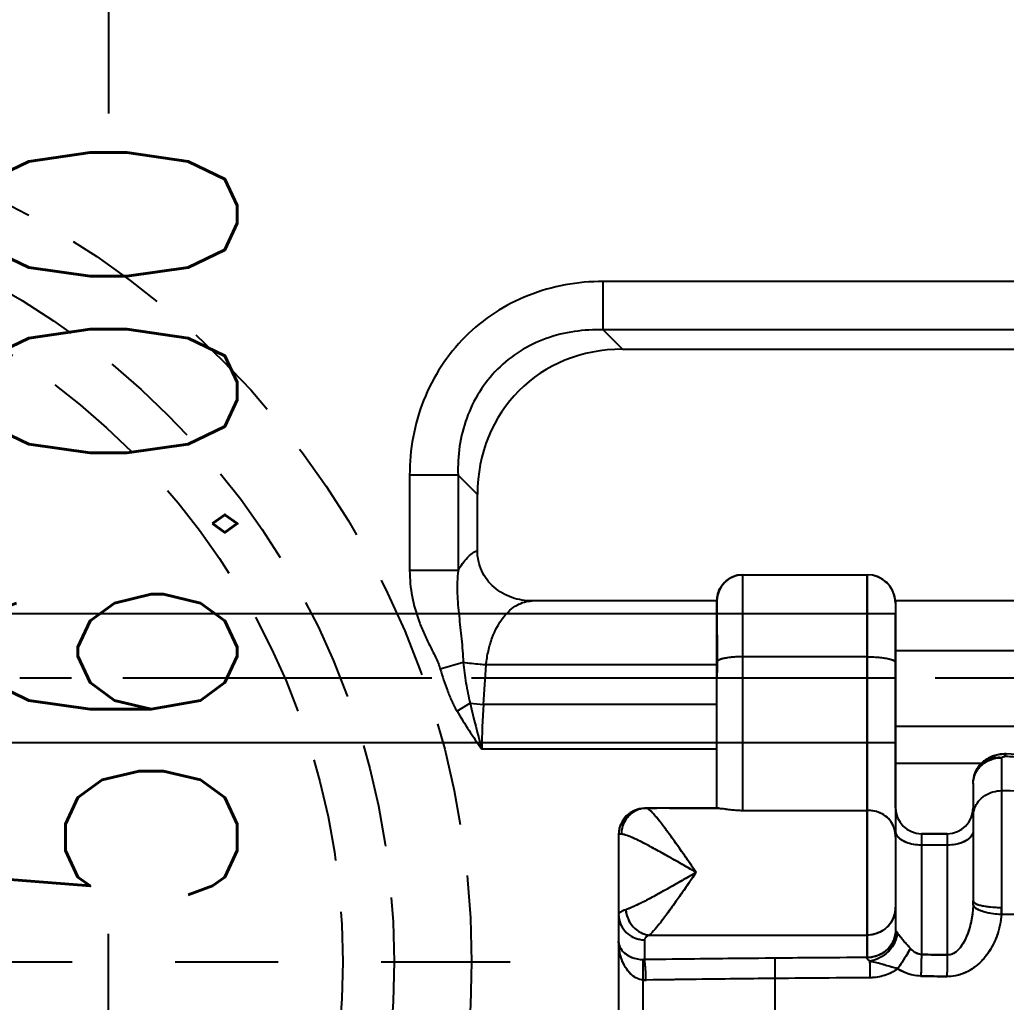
# Model space of a CAD drawing. Header units: millimetres. Extents: x 23075 to 24509, y -21593 to -20579.
# Drawn here: x 23739.89 to 23759.04, y -20774.17 to -20755.11 of the extents above; entities that cross this region are included whole.
import ezdxf

# ---------------------------------------------------------------- set-up
doc = ezdxf.new("R2010")
doc.units = ezdxf.units.MM
doc.header["$LTSCALE"] = 8
for name, pattern in [('CENTER', [2, 1.25, -0.25, 0.25, -0.25]), ('CENTER2', [1.125, 0.75, -0.125, 0.125, -0.125]), ('HIDDEN', [0.375, 0.25, -0.125])]:
    doc.linetypes.add(name, pattern=pattern)
doc.layers.get('DEFPOINTS').update_dxf_attribs({"color": 6})
for name, color, linetype in [('Cav-cor', 30, 'Continuous'), ('CL', 1, 'Continuous'), ('PIN', 5, 'Continuous'), ('PRODUCT', 1, 'Continuous'), ('SP', 3, 'Continuous')]:
    doc.layers.add(name, color=color, linetype=linetype)
doc.layers.add('dim', color=3, linetype='Continuous', lineweight=15)
doc.styles.get("Standard").update_dxf_attribs({"font": 'txt.shx', "width": 0.8, "bigfont": 'chineset.shx'})
doc.dimstyles.new('ISO-25', dxfattribs={"dimtxt": 5, "dimasz": 4, "dimexe": 0.3, "dimexo": 0.3, "dimtad": 0, "dimzin": 1, "dimdsep": 46, "dimtxsty": 'Standard', "dimcen": 0, "dimclrd": 3, "dimclre": 3, "dimclrt": 3, "dimazin": 0, "dimtfac": 1, "dimtofl": 0, "dimtmove": 0, "dimatfit": 0, "dimfxl": 0, "dimarcsym": 0})

# ---------------------------------------------------------------- blocks, each defined once
blk = doc.blocks.new('20160803.145915')
at = {"layer": 'PIN'}
for p, q in [((92.73375, 0), (0, 0)), ((92.73375, -2.5), (92.73375, 0)), ((92.73375, -2.5), (0, -2.5))]:
    blk.add_line(p, q, dxfattribs=at)
at = {"layer": 'PIN', "linetype": 'CENTER2'}
blk.add_line((92.73375, -1.25), (-4, -1.25), dxfattribs=at)
blk = doc.blocks.new('20160826.095208')
at = {"layer": 'SP', "linetype": 'CENTER'}
blk.add_line((-17.25, 0), (17.25, 0), dxfattribs=at)
at = {"layer": 'SP', "linetype": 'HIDDEN'}
for radius in [16.5, 15, 14]:
    blk.add_circle((0, 0), radius, dxfattribs=at)
blk = doc.blocks.new('*D28242')
at = {"layer": 'DEFPOINTS', "color": 0}
for p in [(23737.656, -20736.885), (23741.607, -20736.885), (23736.156, -20792.882)]:
    blk.add_point(p, dxfattribs=at)
at = {"layer": 'dim', "color": 3, "lineweight": -2}
for p, q in [((23737.956, -20736.885), (23741.907, -20736.885)), ((23741.607, -20740.885), (23741.607, -20756.925)), ((23741.607, -20788.882), (23741.607, -20772.842)), ((23736.456, -20792.882), (23741.907, -20792.882))]:
    blk.add_line(p, q, dxfattribs=at)
at = {"layer": 'dim', "color": 3}
for points in [[(23742.274, -20740.885), (23740.94, -20740.885), (23741.607, -20736.885)], [(23740.94, -20788.882), (23742.274, -20788.882), (23741.607, -20792.882)]]:
    blk.add_solid(points, dxfattribs=at)
at = {"layer": 'dim', "color": 3, "insert": (23741.607, -20764.884), "char_height": 5, "attachment_point": 5, "rotation": 90}
blk.add_mtext('56.00', dxfattribs=at)

msp = doc.modelspace()

# ---------------------------------------------------------------- linework, layer by layer
at = {"layer": 'Cav-cor', "color": 241}
for p, q in [((23751.215, -20761.125), (23751.215, -20760.185)), ((23769.098, -20760.185), (23751.215, -20760.185)), ((23751.59, -20761.5), (23751.215, -20761.125)), ((23769.098, -20761.125), (23751.215, -20761.125)), ((23751.59, -20761.5), (23768.723, -20761.5)), ((23747.456, -20763.944), (23747.456, -20765.796)), ((23748.396, -20763.944), (23747.456, -20763.944)), ((23748.396, -20763.944), (23748.396, -20765.796)), ((23748.771, -20764.319), (23748.396, -20763.944)), ((23748.771, -20765.409), (23748.771, -20764.319)), ((23748.396, -20765.796), (23747.456, -20765.796)), ((23753.925, -20770.448), (23753.925, -20765.875)), ((23753.925, -20765.875), (23756.337, -20765.875)), ((23756.337, -20773.303), (23756.337, -20765.875)), ((23753.423, -20766.385), (23749.835, -20766.385)), ((23753.423, -20766.381), (23753.423, -20767.024)), ((23756.889, -20766.385), (23756.889, -20767.251)), ((23763.423, -20766.385), (23756.889, -20766.385)), ((23753.423, -20766.947), (23753.423, -20767.018)), ((23756.889, -20767.269), (23756.889, -20767.251)), ((23763.423, -20767.353), (23756.889, -20767.353)), ((23748.495, -20767.579), (23748.051, -20767.707)), ((23756.337, -20767.467), (23753.925, -20767.467)), ((23756.889, -20767.441), (23756.889, -20767.428)), ((23756.889, -20767.454), (23756.889, -20767.441)), ((23756.889, -20767.466), (23756.889, -20767.454)), ((23748.89, -20768.392), (23748.939, -20767.625)), ((23753.425, -20767.625), (23748.939, -20767.625)), ((23753.423, -20770.408), (23753.423, -20767.625)), ((23748.633, -20768.37), (23748.376, -20768.522)), ((23753.423, -20768.392), (23748.89, -20768.392)), ((23763.423, -20768.822), (23756.888, -20768.822)), ((23753.423, -20769.26), (23748.857, -20769.26)), ((23756.89, -20770.398), (23756.89, -20769.414)), ((23756.89, -20769.532), (23758.56, -20769.532)), ((23758.95, -20769.426), (23758.95, -20770.065)), ((23759.034, -20769.403), (23759.015, -20769.402)), ((23759.335, -20769.367), (23759.037, -20769.353)), ((23758.398, -20769.922), (23758.398, -20770.398)), ((23758.95, -20770.065), (23758.948, -20772.331)), ((23752.016, -20770.413), (23752.005, -20770.413)), ((23752.498, -20770.408), (23753.466, -20770.408)), ((23753.925, -20770.448), (23756.337, -20770.448)), ((23758.398, -20770.579), (23758.398, -20772.205)), ((23756.89, -20770.843), (23756.89, -20772.771)), ((23751.513, -20770.92), (23751.513, -20778.29)), ((23751.566, -20770.91), (23751.515, -20770.91)), ((23757.393, -20770.9), (23757.393, -20773.244)), ((23757.393, -20770.9), (23757.895, -20770.9)), ((23757.895, -20770.9), (23757.895, -20773.253)), ((23757.895, -20771.123), (23757.393, -20771.123)), ((23752.016, -20772.959), (23752.016, -20773.344)), ((23752.108, -20772.868), (23756.337, -20772.868)), ((23751.987, -20775.737), (23751.987, -20773.739))]:
    msp.add_line(p, q, dxfattribs=at)
for centre, radius, start, end in [((23756.337, -20766.428), 0.553, 4.4357, 90), ((23775.928, -20767.245), 19.039, 180.0724, 180.3247), ((23756.762, -20767.71), 0.192, 61.6047, 63.1649), ((23533.542, -20767.872), 223.347, 359.75625, 0.1043), ((23770.427, -20767.864), 17.004, 179.1926, 180.0117), ((23749.241, -20762.736), 5.667, 263.8361, 266.4439), ((23763.567, -20765.088), 15.29, 192.3934, 195.8331), ((23760.212, -20769.259), 11.356, 175.6192, 180.0042), ((23758.95, -20769.923), 0.553, 131.198, 134.9569), ((23756.484, -20820.756), 51.416, 86.8248, 87.1575), ((23759.631, -20479.419), 290.647, 269.86585, 270.64843), ((23752.016, -20770.914), 0.5, 91.3442, 137.6237), ((23752.485, -20792.16), 21.753, 89.9664, 91.2353), ((23757.393, -20770.398), 0.502, 180, 270), ((23757.895, -20770.398), 0.502, 270, 0), ((23752.019, -20770.917), 0.505, 137.6474, 154.5301), ((23752.033, -20770.92), 0.519, 174.3096, 179.9947), ((23752.029, -20770.92), 0.516, 164.2896, 174.3242), ((23752.023, -20770.919), 0.51, 154.541, 164.2514), ((23752.089, -20770.911), 0.523, 162.6644, 179.9548), ((23756.403, -20770.938), 0.484, 18.7989, 21.5894), ((23756.368, -20770.949), 0.52, 11.5198, 18.7331), ((23756.354, -20772.207), 2.044, 357.9605, 0.0525), ((23756.358, -20772.327), 0.532, 323.2833, 359.9403), ((23755.806, -20772.333), 3.142, 357.5954, 0.0286), ((23759.631, -20463.181), 309.284, 269.87287, 270.607), ((23752.004, -20772.91), 0.435, 267.6854, 271.5414), ((23759.649, -21346.492), 573.199, 90.331043, 90.763032), ((23756.548, -20773.333), 0.212, 171.9678, 173.0525), ((23792.903, -20774.259), 35.525, 178.364, 179.0391), ((23759.637, -20661.14), 112.127, 268.85321, 269.11003), ((23803.549, -20774.266), 45.665, 178.7297, 179.2544), ((23752.032, -20772.847), 0.894, 267.1192, 270.8601), ((23759.658, -21297.006), 523.321, 90.35664, 90.83349), ((23759.636, -20656.21), 117.475, 268.90125, 269.14741)]:
    msp.add_arc(centre, radius, start, end, dxfattribs=at)
for centre, major_axis, ratio, start_param, end_param in [((23751.964, -20764.692), (2.386, -2.386), 0.889126, 2.414818, 3.868368), ((23756.337, -20767.844), (0, 7.019), 0.078746, -1.511534, -1.500763)]:
    msp.add_ellipse(centre, major_axis=major_axis, ratio=ratio, start_param=start_param, end_param=end_param, dxfattribs=at)
for points, knots in [([(23751.215, -20760.185), (23750.968, -20760.185), (23750.473, -20760.229), (23749.756, -20760.432), (23749.093, -20760.773), (23748.514, -20761.242), (23748.044, -20761.822), (23747.703, -20762.485), (23747.5, -20763.202), (23747.456, -20763.697), (23747.456, -20763.944)], [0, 0, 0, 0, 0.125022, 0.250026, 0.375019, 0.5, 0.624981, 0.749974, 0.874978, 1, 1, 1, 1]), ([(23751.215, -20761.125), (23751.028, -20761.118), (23750.651, -20761.138), (23750.101, -20761.274), (23749.59, -20761.52), (23749.145, -20761.874), (23748.792, -20762.319), (23748.545, -20762.83), (23748.409, -20763.38), (23748.39, -20763.756), (23748.396, -20763.944)], [0, 0, 0, 0, 0.1248, 0.249752, 0.374839, 0.5, 0.625161, 0.750248, 0.8752, 1, 1, 1, 1]), ([(23748.396, -20765.796), (23748.423, -20765.747), (23748.477, -20765.659), (23748.592, -20765.517), (23748.697, -20765.437), (23748.771, -20765.409)], [0, 0, 0, 0, 0.302072, 0.567135, 1, 1, 1, 1]), ([(23749.835, -20766.385), (23749.702, -20766.385), (23749.433, -20766.341), (23749.077, -20766.14), (23748.829, -20765.812), (23748.771, -20765.542), (23748.771, -20765.409)], [0, 0, 0, 0, 0.250395, 0.500498, 0.750278, 1, 1, 1, 1]), ([(23747.456, -20765.796), (23747.456, -20765.964), (23747.489, -20766.301), (23747.606, -20766.707), (23747.734, -20767.019), (23747.844, -20767.247), (23747.959, -20767.471), (23748.027, -20767.626), (23748.051, -20767.707)], [0, 0, 0, 0, 0.249892, 0.499815, 0.624885, 0.749962, 0.875045, 1, 1, 1, 1]), ([(23748.396, -20765.796), (23748.378, -20765.942), (23748.372, -20766.238), (23748.413, -20766.68), (23748.466, -20767.125), (23748.488, -20767.426), (23748.495, -20767.579)], [0, 0, 0, 0, 0.247443, 0.494005, 0.743573, 1, 1, 1, 1]), ([(23753.423, -20766.385), (23753.423, -20766.352), (23753.428, -20766.285), (23753.465, -20766.158), (23753.558, -20766.016), (23753.726, -20765.902), (23753.86, -20765.875), (23753.925, -20765.875)], [0, 0, 0, 0, 0.125473, 0.250917, 0.500635, 0.750301, 1, 1, 1, 1]), ([(23748.939, -20767.625), (23748.949, -20767.533), (23748.978, -20767.356), (23749.071, -20767.04), (23749.21, -20766.768), (23749.393, -20766.566), (23749.534, -20766.462), (23749.682, -20766.399), (23749.785, -20766.385), (23749.835, -20766.385)], [0, 0, 0, 0, 0.166993, 0.323638, 0.595404, 0.710882, 0.814629, 0.909701, 1, 1, 1, 1]), ([(23753.423, -20767.018), (23753.424, -20767.114), (23753.429, -20767.316), (23753.426, -20767.519), (23753.425, -20767.625)], [0, 0, 0, 0, 0.476832, 1, 1, 1, 1]), ([(23748.939, -20767.625), (23748.901, -20767.622), (23748.752, -20767.611), (23748.604, -20767.595), (23748.495, -20767.579)], [0, 0, 0, 0, 0.257756, 1, 1, 1, 1]), ([(23748.495, -20767.579), (23748.51, -20767.712), (23748.546, -20767.977), (23748.597, -20768.241), (23748.633, -20768.37)], [0, 0, 0, 0, 0.500005, 1, 1, 1, 1]), ([(23753.925, -20767.467), (23753.862, -20767.467), (23753.745, -20767.472), (23753.607, -20767.489), (23753.517, -20767.51), (23753.47, -20767.527), (23753.437, -20767.544), (23753.424, -20767.561), (23753.423, -20767.569)], [0, 0, 0, 0, 0.359703, 0.669086, 0.791635, 0.887546, 0.955614, 1, 1, 1, 1]), ([(23756.337, -20767.467), (23756.391, -20767.467), (23756.494, -20767.47), (23756.637, -20767.484), (23756.755, -20767.505), (23756.823, -20767.525), (23756.849, -20767.538)], [0, 0, 0, 0, 0.30998, 0.594418, 0.830206, 1, 1, 1, 1]), ([(23756.863, -20767.547), (23756.867, -20767.549), (23756.879, -20767.558), (23756.89, -20767.572), (23756.89, -20767.582)], [0, 0, 0, 0, 0.321679, 1, 1, 1, 1]), ([(23748.051, -20767.707), (23748.091, -20767.848), (23748.159, -20768.057), (23748.272, -20768.328), (23748.338, -20768.459), (23748.376, -20768.522)], [0, 0, 0, 0, 0.499854, 0.749992, 1, 1, 1, 1]), ([(23756.89, -20769.414), (23756.89, -20769.314), (23756.888, -20769.116), (23756.887, -20768.919), (23756.888, -20768.822)], [0, 0, 0, 0, 0.508122, 1, 1, 1, 1]), ([(23758.398, -20769.924), (23758.397, -20769.838), (23758.451, -20769.66), (23758.588, -20769.539), (23758.667, -20769.496)], [0, 0, 0, 0, 0.488075, 1, 1, 1, 1]), ([(23758.398, -20769.922), (23758.397, -20769.886), (23758.405, -20769.814), (23758.447, -20769.675), (23758.509, -20769.583), (23758.56, -20769.532)], [0, 0, 0, 0, 0.250605, 0.501207, 1, 1, 1, 1]), ([(23758.95, -20769.426), (23758.878, -20769.423), (23758.773, -20769.427), (23758.652, -20769.464), (23758.604, -20769.491), (23758.586, -20769.507)], [0, 0, 0, 0, 0.573205, 0.811842, 1, 1, 1, 1]), ([(23758.667, -20769.496), (23758.688, -20769.485), (23758.778, -20769.444), (23758.877, -20769.426), (23758.95, -20769.426)], [0, 0, 0, 0, 0.248021, 1, 1, 1, 1]), ([(23759.037, -20769.353), (23759.014, -20769.352), (23758.924, -20769.354), (23758.835, -20769.375), (23758.772, -20769.399)], [0, 0, 0, 0, 0.25059, 1, 1, 1, 1]), ([(23758.95, -20769.426), (23758.951, -20769.422), (23758.959, -20769.415), (23758.98, -20769.405), (23759.001, -20769.401), (23759.015, -20769.402)], [0, 0, 0, 0, 0.168693, 0.401508, 1, 1, 1, 1]), ([(23759.015, -20769.402), (23759.018, -20769.39), (23759.022, -20769.375), (23759.03, -20769.359), (23759.034, -20769.354), (23759.037, -20769.353)], [0, 0, 0, 0, 0.654401, 0.863594, 1, 1, 1, 1]), ([(23758.425, -20770.409), (23758.443, -20770.359), (23758.498, -20770.263), (23758.622, -20770.152), (23758.778, -20770.081), (23758.893, -20770.065), (23758.95, -20770.065)], [0, 0, 0, 0, 0.239173, 0.486187, 0.7408, 1, 1, 1, 1]), ([(23751.901, -20770.432), (23751.829, -20770.457), (23751.694, -20770.543), (23751.613, -20770.681), (23751.59, -20770.755)], [0, 0, 0, 0, 0.495965, 1, 1, 1, 1]), ([(23753.021, -20771.652), (23752.97, -20771.578), (23752.869, -20771.433), (23752.72, -20771.219), (23752.576, -20771.016), (23752.442, -20770.831), (23752.32, -20770.67), (23752.216, -20770.543), (23752.141, -20770.461), (23752.09, -20770.421), (23752.068, -20770.41), (23752.058, -20770.408)], [0, 0, 0, 0, 0.170084, 0.336542, 0.495241, 0.641807, 0.771093, 0.877342, 0.954764, 0.981344, 1, 1, 1, 1]), ([(23753.466, -20770.408), (23753.492, -20770.408), (23753.553, -20770.415), (23753.657, -20770.43), (23753.785, -20770.444), (23753.877, -20770.448), (23753.925, -20770.448)], [0, 0, 0, 0, 0.16611, 0.400244, 0.68551, 1, 1, 1, 1]), ([(23756.853, -20770.76), (23756.835, -20770.716), (23756.784, -20770.629), (23756.666, -20770.528), (23756.512, -20770.463), (23756.397, -20770.448), (23756.337, -20770.448)], [0, 0, 0, 0, 0.224227, 0.462049, 0.722156, 1, 1, 1, 1]), ([(23758.398, -20770.562), (23758.398, -20770.523), (23758.405, -20770.471), (23758.42, -20770.421), (23758.425, -20770.409)], [0, 0, 0, 0, 0.747971, 1, 1, 1, 1]), ([(23756.89, -20770.96), (23756.89, -20770.95), (23756.888, -20770.912), (23756.884, -20770.874), (23756.878, -20770.846)], [0, 0, 0, 0, 0.253761, 1, 1, 1, 1]), ([(23757.393, -20771.123), (23757.328, -20771.123), (23757.205, -20771.11), (23757.064, -20771.06), (23756.976, -20771.002), (23756.928, -20770.953), (23756.897, -20770.9), (23756.89, -20770.861), (23756.89, -20770.843)], [0, 0, 0, 0, 0.309439, 0.587571, 0.708376, 0.815636, 0.911356, 1, 1, 1, 1]), ([(23758.398, -20770.843), (23758.398, -20770.861), (23758.391, -20770.9), (23758.36, -20770.953), (23758.312, -20771.002), (23758.224, -20771.06), (23758.083, -20771.11), (23757.96, -20771.123), (23757.895, -20771.123)], [0, 0, 0, 0, 0.088644, 0.184364, 0.291624, 0.412429, 0.690561, 1, 1, 1, 1]), ([(23751.648, -20770.926), (23751.641, -20770.923), (23751.614, -20770.916), (23751.586, -20770.91), (23751.566, -20770.91)], [0, 0, 0, 0, 0.296413, 1, 1, 1, 1]), ([(23753.021, -20771.652), (23752.886, -20771.574), (23752.624, -20771.425), (23752.303, -20771.244), (23752.063, -20771.115), (23751.906, -20771.035), (23751.771, -20770.971), (23751.686, -20770.938), (23751.648, -20770.926)], [0, 0, 0, 0, 0.30022, 0.582631, 0.710619, 0.825436, 0.923242, 1, 1, 1, 1]), ([(23753.021, -20771.652), (23752.887, -20771.729), (23752.626, -20771.878), (23752.254, -20772.087), (23751.97, -20772.239), (23751.774, -20772.331), (23751.69, -20772.365), (23751.652, -20772.377)], [0, 0, 0, 0, 0.299678, 0.581726, 0.824589, 0.922708, 1, 1, 1, 1]), ([(23753.021, -20771.652), (23752.93, -20771.782), (23752.797, -20771.975), (23752.62, -20772.226), (23752.496, -20772.398), (23752.381, -20772.554), (23752.278, -20772.686), (23752.19, -20772.79), (23752.134, -20772.847), (23752.108, -20772.868)], [0, 0, 0, 0, 0.313231, 0.462789, 0.603516, 0.731784, 0.843495, 0.93428, 1, 1, 1, 1]), ([(23758.398, -20772.205), (23758.398, -20772.226), (23758.438, -20772.255), (23758.494, -20772.277), (23758.563, -20772.296), (23758.645, -20772.311), (23758.775, -20772.327), (23758.877, -20772.331), (23758.948, -20772.331)], [0, 0, 0, 0, 0.109724, 0.204718, 0.326777, 0.472519, 0.637245, 1, 1, 1, 1]), ([(23751.652, -20772.377), (23751.631, -20772.383), (23751.595, -20772.396), (23751.546, -20772.419), (23751.513, -20772.448), (23751.513, -20772.467)], [0, 0, 0, 0, 0.373259, 0.659442, 1, 1, 1, 1]), ([(23751.652, -20772.377), (23751.657, -20772.438), (23751.688, -20772.56), (23751.79, -20772.715), (23751.935, -20772.827), (23752.051, -20772.862), (23752.108, -20772.868)], [0, 0, 0, 0, 0.255203, 0.510847, 0.760346, 1, 1, 1, 1]), ([(23758.396, -20772.279), (23758.393, -20772.378), (23758.377, -20772.525), (23758.332, -20772.716), (23758.287, -20772.856), (23758.227, -20772.991), (23758.161, -20773.095), (23758.095, -20773.168), (23758.037, -20773.215), (23757.97, -20773.247), (23757.92, -20773.254), (23757.895, -20773.253)], [0, 0, 0, 0, 0.250038, 0.375, 0.499872, 0.624675, 0.749447, 0.811992, 0.874592, 0.937286, 1, 1, 1, 1]), ([(23758.396, -20772.279), (23758.4, -20772.305), (23758.439, -20772.342), (23758.5, -20772.375), (23758.569, -20772.401), (23758.65, -20772.424), (23758.776, -20772.45), (23758.876, -20772.461), (23758.945, -20772.464)], [0, 0, 0, 0, 0.132292, 0.232353, 0.355111, 0.49772, 0.65614, 1, 1, 1, 1]), ([(23751.513, -20772.467), (23751.513, -20772.531), (23751.54, -20772.661), (23751.652, -20772.824), (23751.819, -20772.933), (23751.951, -20772.959), (23752.016, -20772.959)], [0, 0, 0, 0, 0.247386, 0.496268, 0.747335, 1, 1, 1, 1]), ([(23758.945, -20772.464), (23758.936, -20772.608), (23758.876, -20772.895), (23758.702, -20773.219), (23758.502, -20773.436), (23758.321, -20773.567), (23758.113, -20773.654), (23757.962, -20773.673), (23757.888, -20773.672)], [0, 0, 0, 0, 0.244956, 0.493218, 0.618988, 0.745496, 0.87257, 1, 1, 1, 1]), ([(23756.785, -20772.645), (23756.734, -20772.713), (23756.597, -20772.828), (23756.423, -20772.868), (23756.337, -20772.868)], [0, 0, 0, 0, 0.497878, 1, 1, 1, 1]), ([(23756.89, -20772.763), (23756.89, -20772.833), (23756.861, -20772.976), (23756.738, -20773.155), (23756.554, -20773.275), (23756.409, -20773.303), (23756.337, -20773.303)], [0, 0, 0, 0, 0.247386, 0.496268, 0.747335, 1, 1, 1, 1]), ([(23756.89, -20772.771), (23756.89, -20772.841), (23756.861, -20772.983), (23756.737, -20773.161), (23756.553, -20773.28), (23756.409, -20773.307), (23756.337, -20773.307)], [0, 0, 0, 0, 0.246441, 0.49494, 0.746401, 1, 1, 1, 1]), ([(23756.919, -20772.814), (23756.915, -20772.807), (23756.909, -20772.797), (23756.901, -20772.785), (23756.897, -20772.779), (23756.894, -20772.775), (23756.892, -20772.773), (23756.891, -20772.77), (23756.89, -20772.771), (23756.89, -20772.771)], [0, 0, 0, 0, 0.477583, 0.657638, 0.797092, 0.896862, 0.959363, 0.988067, 1, 1, 1, 1]), ([(23752.108, -20772.868), (23752.094, -20772.874), (23752.07, -20772.887), (23752.034, -20772.913), (23752.016, -20772.941), (23752.016, -20772.959)], [0, 0, 0, 0, 0.339339, 0.612665, 1, 1, 1, 1]), ([(23756.919, -20772.814), (23756.919, -20772.877), (23756.888, -20773.009), (23756.77, -20773.18), (23756.6, -20773.312), (23756.463, -20773.363), (23756.393, -20773.376)], [0, 0, 0, 0, 0.228667, 0.478714, 0.740819, 1, 1, 1, 1]), ([(23757.178, -20773.126), (23757.128, -20773.071), (23757.056, -20772.991), (23756.97, -20772.887), (23756.934, -20772.837), (23756.919, -20772.814)], [0, 0, 0, 0, 0.545665, 0.796047, 1, 1, 1, 1]), ([(23751.987, -20773.739), (23751.945, -20773.736), (23751.862, -20773.711), (23751.759, -20773.639), (23751.678, -20773.547), (23751.595, -20773.411), (23751.531, -20773.224), (23751.513, -20773.067), (23751.513, -20772.99)], [0, 0, 0, 0, 0.132372, 0.261675, 0.388082, 0.512459, 0.757259, 1, 1, 1, 1]), ([(23751.513, -20772.99), (23751.514, -20773.028), (23751.533, -20773.111), (23751.621, -20773.223), (23751.777, -20773.315), (23751.91, -20773.341), (23751.987, -20773.344)], [0, 0, 0, 0, 0.178031, 0.38202, 0.645133, 1, 1, 1, 1]), ([(23757.178, -20773.126), (23757.143, -20773.19), (23757.063, -20773.324), (23756.977, -20773.454), (23756.93, -20773.521)], [0, 0, 0, 0, 0.469331, 1, 1, 1, 1]), ([(23757.393, -20773.244), (23757.351, -20773.243), (23757.269, -20773.213), (23757.206, -20773.157), (23757.178, -20773.126)], [0, 0, 0, 0, 0.499477, 1, 1, 1, 1]), ([(23751.987, -20773.739), (23751.989, -20773.694), (23751.991, -20773.609), (23751.993, -20773.494), (23751.992, -20773.408), (23751.99, -20773.361), (23751.987, -20773.344)], [0, 0, 0, 0, 0.34783, 0.645986, 0.869512, 1, 1, 1, 1]), ([(23752.045, -20773.74), (23752.044, -20773.694), (23752.041, -20773.609), (23752.035, -20773.494), (23752.027, -20773.408), (23752.021, -20773.361), (23752.016, -20773.344)], [0, 0, 0, 0, 0.34731, 0.64529, 0.868954, 1, 1, 1, 1]), ([(23756.393, -20773.376), (23756.377, -20773.365), (23756.357, -20773.348), (23756.34, -20773.323), (23756.336, -20773.312), (23756.337, -20773.307)], [0, 0, 0, 0, 0.635911, 0.852746, 1, 1, 1, 1]), ([(23756.4, -20773.695), (23756.4, -20773.664), (23756.398, -20773.558), (23756.396, -20773.451), (23756.393, -20773.376)], [0, 0, 0, 0, 0.294543, 1, 1, 1, 1]), ([(23756.93, -20773.521), (23756.884, -20773.508), (23756.793, -20773.481), (23756.658, -20773.442), (23756.526, -20773.406), (23756.437, -20773.387), (23756.393, -20773.376)], [0, 0, 0, 0, 0.259805, 0.511563, 0.755152, 1, 1, 1, 1]), ([(23756.93, -20773.521), (23756.854, -20773.576), (23756.684, -20773.663), (23756.494, -20773.695), (23756.4, -20773.695)], [0, 0, 0, 0, 0.498888, 1, 1, 1, 1]), ([(23757.383, -20773.663), (23757.303, -20773.661), (23757.143, -20773.634), (23756.998, -20773.564), (23756.93, -20773.521)], [0, 0, 0, 0, 0.500412, 1, 1, 1, 1])]:
    msp.add_open_spline(points, degree=3, knots=knots, dxfattribs=at)
for points in [[(23756.853, -20767.541), (23756.857, -20767.543), (23756.86, -20767.545), (23756.863, -20767.547)], [(23748.376, -20768.522), (23748.525, -20768.775), (23748.687, -20769.02), (23748.857, -20769.26)], [(23758.772, -20769.399), (23758.705, -20769.425), (23758.64, -20769.46), (23758.586, -20769.507)]]:
    msp.add_open_spline(points, degree=3, dxfattribs=at)
at = {"layer": 'CL', "color": 6, "linetype": 'CENTER'}
msp.add_line((23771.659, -20767.885), (23748.654, -20767.885), dxfattribs=at)
at = {"layer": 'PIN', "color": 3, "linetype": 'CENTER2'}
msp.add_line((23754.556, -20779.295), (23754.556, -20772.875), dxfattribs=at)
at = {"layer": 'PRODUCT'}
for p, q in [((23753.925, -20765.875), (23756.337, -20765.875)), ((23753.925, -20770.448), (23753.925, -20765.875)), ((23756.337, -20765.875), (23756.337, -20773.303)), ((23753.423, -20770.408), (23753.423, -20766.378)), ((23756.89, -20766.428), (23756.89, -20772.771)), ((23756.337, -20767.467), (23753.925, -20767.467)), ((23758.588, -20769.506), (23758.587, -20769.506)), ((23758.95, -20769.426), (23758.95, -20770.065)), ((23759.04, -20769.352), (23759.04, -20769.352)), ((23758.398, -20769.923), (23758.398, -20772.205)), ((23753.466, -20770.408), (23752.016, -20770.408)), ((23753.925, -20770.448), (23756.337, -20770.448)), ((23751.513, -20770.91), (23751.513, -20778.283)), ((23751.566, -20770.91), (23751.513, -20770.91)), ((23757.895, -20770.9), (23757.393, -20770.9)), ((23757.393, -20770.9), (23757.393, -20773.244)), ((23757.895, -20770.9), (23757.895, -20773.253)), ((23757.895, -20771.123), (23757.393, -20771.123)), ((23752.016, -20772.959), (23752.016, -20773.344)), ((23752.108, -20772.868), (23756.337, -20772.868)), ((23751.987, -20775.737), (23751.987, -20773.739))]:
    msp.add_line(p, q, dxfattribs=at)
for centre, radius, start, end in [((23753.925, -20766.378), 0.502, 90, 180), ((23756.337, -20766.428), 0.553, 0, 90), ((23752.016, -20770.91), 0.502, 90, 180), ((23757.393, -20770.398), 0.502, 180, 270), ((23757.895, -20770.398), 0.502, 270, 0), ((23756.337, -20770.96), 0.553, 0, 18.8584)]:
    msp.add_arc(centre, radius, start, end, dxfattribs=at)
for points, start_tangent, end_tangent in [([(23753.925, -20767.467), (23753.77, -20767.472), (23753.63, -20767.487), (23753.519, -20767.51), (23753.448, -20767.539), (23753.423, -20767.572)], (-1, 0), (0, -1)), ([(23756.337, -20767.467), (23756.508, -20767.473), (23756.662, -20767.489), (23756.785, -20767.515), (23756.863, -20767.547), (23756.89, -20767.582)], (1, 0), (0, -1)), ([(23758.398, -20769.923), (23758.418, -20769.773), (23758.479, -20769.634), (23758.576, -20769.516), (23758.588, -20769.506)], (-0.000085, 1), (0.754855, 0.655892)), ([(23758.398, -20769.923), (23758.414, -20769.805), (23758.465, -20769.686), (23758.551, -20769.579), (23758.607, -20769.534)], (0, 1), (0.814601, 0.580021)), ([(23758.587, -20769.507), (23758.645, -20769.463), (23758.747, -20769.409), (23758.86, -20769.371)], (0.752358, 0.658755), (0.970195, 0.242324)), ([(23758.589, -20769.504), (23758.587, -20769.506)], (-0.771946, -0.635688), (-0.760353, -0.64951)), ([(23758.95, -20769.426), (23758.821, -20769.427), (23758.706, -20769.448), (23758.616, -20769.486), (23758.589, -20769.504)], (-0.999149, 0.041254), (-0.771946, -0.635688)), ([(23758.607, -20769.534), (23758.667, -20769.496)], (0.814601, 0.580021), (0.881039, 0.473044)), ([(23758.667, -20769.496), (23758.804, -20769.444), (23758.95, -20769.426)], (0.881039, 0.473044), (1, 0)), ([(23758.86, -20769.371), (23758.979, -20769.352), (23759.04, -20769.352)], (0.970195, 0.242324), (0.998806, -0.048859)), ([(23758.95, -20769.426), (23758.955, -20769.419), (23758.966, -20769.412), (23758.981, -20769.406), (23758.997, -20769.403), (23759.015, -20769.402)], (0.210066, 0.977687), (0.998802, -0.048944)), ([(23759.015, -20769.402), (23759.025, -20769.37), (23759.035, -20769.354), (23759.04, -20769.353)], (0.248528, 0.968625), (0.999629, 0.027223)), ([(23759.037, -20769.403), (23759.015, -20769.402)], (-0.998766, 0.049658), (-0.998787, 0.049232)), ([(23760.118, -20769.468), (23759.586, -20769.433), (23759.037, -20769.403)], (-0.997482, 0.070915), (-0.998766, 0.049658)), ([(23758.398, -20770.562), (23758.425, -20770.409), (23758.503, -20770.27), (23758.626, -20770.16), (23758.78, -20770.09), (23758.95, -20770.065)], (0, 1), (1, 0)), ([(23758.95, -20770.065), (23758.95, -20770.267), (23758.949, -20770.528), (23758.949, -20770.839), (23758.948, -20771.188), (23758.948, -20771.562), (23758.948, -20771.948), (23758.948, -20772.331)], (-0.003348, -0.999994), (-0.000326, -1)), ([(23758.95, -20770.065), (23760.274, -20770.065), (23761.597, -20770.059), (23762.92, -20770.047)], (0.999997, -0.002341), (0.999936, 0.011317)), ([(23752.051, -20770.408), (23751.901, -20770.432), (23751.766, -20770.504), (23751.659, -20770.615), (23751.59, -20770.755), (23751.566, -20770.91)], (-1, 0), (0, -1)), ([(23752.106, -20770.434), (23752.051, -20770.408)], (-0.776689, 0.629885), (-0.999998, 0.001755)), ([(23753.021, -20771.652), (23752.814, -20771.354), (23752.619, -20771.077), (23752.446, -20770.838), (23752.302, -20770.649), (23752.189, -20770.515), (23752.106, -20770.434)], (-0.571564, 0.820558), (-0.776689, 0.629885)), ([(23753.466, -20770.408), (23753.526, -20770.412), (23753.606, -20770.422), (23753.704, -20770.435), (23753.814, -20770.444), (23753.925, -20770.448)], (1, 0), (1, 0)), ([(23756.861, -20770.782), (23756.853, -20770.76), (23756.8, -20770.663), (23756.72, -20770.577), (23756.614, -20770.509), (23756.485, -20770.464), (23756.337, -20770.448)], (-0.322233, 0.94666), (-1, 0)), ([(23756.915, -20770.929), (23756.89, -20770.843)], (-0.497247, 0.867609), (0, 1)), ([(23758.398, -20770.843), (23758.373, -20770.929), (23758.302, -20771.007), (23758.191, -20771.069), (23758.051, -20771.109), (23757.895, -20771.123)], (0, -1), (-1, 0)), ([(23753.021, -20771.652), (23752.711, -20771.475), (23752.417, -20771.309), (23752.159, -20771.167), (23751.943, -20771.054), (23751.773, -20770.974), (23751.648, -20770.926), (23751.566, -20770.91)], (-0.86714, 0.498064), (-1, 0.000299)), ([(23756.918, -20770.935), (23756.915, -20770.929)], (-0.523865, 0.851801), (-0.497247, 0.867609)), ([(23756.924, -20770.943), (23756.918, -20770.935)], (-0.564987, 0.8251), (-0.523865, 0.851801)), ([(23756.933, -20770.956), (23756.924, -20770.943)], (-0.619386, 0.785087), (-0.564987, 0.8251)), ([(23757.393, -20771.123), (23757.237, -20771.109), (23757.097, -20771.069), (23756.986, -20771.007), (23756.933, -20770.956)], (-1, 0), (-0.619386, 0.785087)), ([(23753.021, -20771.652), (23752.71, -20771.829), (23752.419, -20771.994), (23752.162, -20772.135), (23751.946, -20772.248), (23751.776, -20772.328), (23751.652, -20772.377)], (-0.867106, -0.498123), (-0.954171, -0.299263)), ([(23753.021, -20771.652), (23752.814, -20771.949), (23752.62, -20772.225), (23752.448, -20772.463), (23752.305, -20772.651), (23752.191, -20772.787), (23752.108, -20772.868)], (-0.571655, -0.820494), (-0.785439, -0.618939)), ([(23758.398, -20772.205), (23758.397, -20772.242), (23758.396, -20772.279)], (-0.000005, -1), (-0.036512, -0.999333)), ([(23758.398, -20772.205), (23758.425, -20772.244), (23758.503, -20772.279), (23758.624, -20772.307), (23758.778, -20772.325), (23758.948, -20772.331)], (-0.000002, -1), (0.999999, -0.001176)), ([(23751.652, -20772.377), (23751.548, -20772.421), (23751.513, -20772.467)], (-0.954252, -0.299003), (-0.000486, -1)), ([(23751.652, -20772.377), (23751.683, -20772.521), (23751.752, -20772.652), (23751.852, -20772.76), (23751.974, -20772.834), (23752.108, -20772.868)], (0.081852, -0.996645), (0.995509, -0.094671)), ([(23756.89, -20772.328), (23756.863, -20772.494), (23756.785, -20772.645), (23756.662, -20772.765), (23756.508, -20772.841), (23756.337, -20772.868)], (0, -1), (-1, 0)), ([(23758.396, -20772.279), (23758.385, -20772.433), (23758.359, -20772.596), (23758.318, -20772.757), (23758.264, -20772.907), (23758.197, -20773.035), (23758.124, -20773.136), (23758.047, -20773.205), (23757.97, -20773.243), (23757.895, -20773.253)], (-0.036515, -0.999333), (-0.999483, 0.032165)), ([(23758.396, -20772.279), (23758.429, -20772.33), (23758.51, -20772.377), (23758.63, -20772.418), (23758.78, -20772.448), (23758.945, -20772.464)], (0.149806, -0.988715), (0.998493, -0.05488)), ([(23758.948, -20772.331), (23758.947, -20772.397), (23758.945, -20772.464)], (-0.000335, -1), (-0.042794, -0.999084)), ([(23751.513, -20772.467), (23751.538, -20772.619), (23751.609, -20772.756), (23751.721, -20772.865), (23751.861, -20772.935), (23752.016, -20772.959)], (0, -1), (1, 0)), ([(23758.945, -20772.464), (23758.92, -20772.658), (23758.866, -20772.862), (23758.78, -20773.062), (23758.664, -20773.246), (23758.525, -20773.404), (23758.37, -20773.527), (23758.207, -20773.612), (23758.045, -20773.659), (23757.888, -20773.672)], (-0.060911, -0.998143), (-0.9999, 0.014157)), ([(23758.945, -20772.464), (23760.266, -20772.465), (23761.587, -20772.459), (23762.908, -20772.448)], (0.999998, -0.002218), (0.999944, 0.010595)), ([(23756.89, -20772.771), (23756.863, -20772.937), (23756.785, -20773.086), (23756.662, -20773.205), (23756.508, -20773.281), (23756.337, -20773.307)], (0.000006, -1), (-1, 0.000918)), ([(23756.89, -20772.771), (23756.863, -20772.93), (23756.785, -20773.08), (23756.662, -20773.2), (23756.508, -20773.277), (23756.337, -20773.303)], (-0.015709, -0.999877), (-1, 0)), ([(23756.89, -20772.763), (23756.89, -20772.771)], (0, -1), (-0.015709, -0.999877)), ([(23756.919, -20772.814), (23756.905, -20772.791), (23756.896, -20772.778), (23756.89, -20772.771)], (-0.53411, 0.845415), (-0.00018, -1)), ([(23752.108, -20772.868), (23752.039, -20772.912), (23752.016, -20772.959)], (-0.905111, -0.425176), (-0.000722, -1)), ([(23756.919, -20772.814), (23756.893, -20772.962), (23756.818, -20773.105), (23756.702, -20773.229), (23756.555, -20773.323), (23756.393, -20773.376)], (-0.000904, -1), (-0.982584, -0.185817)), ([(23757.178, -20773.126), (23757.097, -20773.036), (23757.03, -20772.959), (23756.979, -20772.897), (23756.943, -20772.849), (23756.919, -20772.814)], (-0.670978, 0.741477), (-0.534046, 0.845456)), ([(23751.513, -20772.99), (23751.535, -20773.094), (23751.591, -20773.18), (23751.672, -20773.249), (23751.771, -20773.3), (23751.878, -20773.331), (23751.987, -20773.344)], (0.000814, -1), (0.999166, -0.040841)), ([(23751.987, -20773.739), (23751.878, -20773.711), (23751.771, -20773.642), (23751.672, -20773.532), (23751.591, -20773.385), (23751.535, -20773.203), (23751.513, -20772.99)], (-0.99589, 0.090569), (-0.000321, 1)), ([(23757.178, -20773.126), (23757.108, -20773.248), (23757.023, -20773.384), (23756.93, -20773.521)], (-0.478098, -0.878307), (-0.569971, -0.821665)), ([(23757.393, -20773.244), (23757.322, -20773.23), (23757.25, -20773.191), (23757.178, -20773.126)], (-0.999089, 0.042676), (-0.670135, 0.742239)), ([(23752.016, -20773.344), (23752.001, -20773.345), (23751.987, -20773.344)], (-0.999646, -0.026597), (-0.999171, 0.040709)), ([(23751.987, -20773.739), (23751.991, -20773.602), (23751.992, -20773.484), (23751.991, -20773.396), (23751.987, -20773.344)], (0.039096, 0.999235), (-0.177019, 0.984207)), ([(23756.337, -20773.303), (23754.231, -20773.319), (23752.016, -20773.344)], (-0.999983, -0.005775), (-0.999911, -0.013308)), ([(23752.045, -20773.74), (23752.04, -20773.602), (23752.033, -20773.484), (23752.025, -20773.396), (23752.016, -20773.344)], (-0.025087, 0.999685), (-0.285474, 0.958387)), ([(23756.337, -20773.307), (23756.337, -20773.305), (23756.338, -20773.303)], (0.121649, 0.992573), (0.206815, 0.97838)), ([(23756.393, -20773.376), (23756.364, -20773.352), (23756.347, -20773.333), (23756.339, -20773.318), (23756.337, -20773.307)], (-0.789832, 0.613324), (0.121392, 0.992605)), ([(23757.393, -20773.244), (23757.389, -20773.375), (23757.386, -20773.518), (23757.383, -20773.663)], (-0.029006, -0.999579), (-0.017284, -0.999851)), ([(23757.895, -20773.253), (23757.728, -20773.251), (23757.56, -20773.248), (23757.393, -20773.244)], (-0.999879, 0.015532), (-0.9998, 0.020013)), ([(23757.895, -20773.253), (23757.893, -20773.384), (23757.89, -20773.526), (23757.888, -20773.672)], (-0.022523, -0.999746), (-0.013412, -0.99991)), ([(23756.4, -20773.695), (23756.398, -20773.571), (23756.396, -20773.463), (23756.393, -20773.376)], (-0.010951, 0.99994), (-0.044907, 0.998991)), ([(23756.93, -20773.521), (23756.813, -20773.487), (23756.703, -20773.455), (23756.601, -20773.427), (23756.501, -20773.402), (23756.393, -20773.376)], (-0.959673, 0.281118), (-0.970913, 0.239434)), ([(23756.93, -20773.521), (23756.76, -20773.618), (23756.581, -20773.676), (23756.4, -20773.695)], (-0.816089, -0.577927), (-0.999982, -0.005937)), ([(23757.383, -20773.663), (23757.234, -20773.646), (23757.081, -20773.6), (23756.93, -20773.521)], (-0.9998, 0.020013), (-0.844956, 0.534836)), ([(23752.045, -20773.74), (23752.016, -20773.74), (23751.987, -20773.739)], (-0.999894, -0.014539), (-0.998712, 0.050746)), ([(23756.4, -20773.695), (23754.278, -20773.713), (23752.045, -20773.74)], (-0.999981, -0.00622), (-0.999894, -0.014531)), ([(23757.888, -20773.672), (23757.72, -20773.669), (23757.551, -20773.666), (23757.383, -20773.663)], (-0.999889, 0.014879), (-0.999816, 0.019175))]:
    msp.add_spline(points, degree=3, dxfattribs=dict(at, start_tangent=start_tangent, end_tangent=end_tangent))

# ---------------------------------------------------------------- block references
at = {"layer": 'PIN'}
msp.add_blockref('20160803.145915', (23664.156, -20766.635), dxfattribs=at)
at = {"layer": 'SP'}
msp.add_blockref('20160826.095208', (23732.156, -20773.385), dxfattribs=at)

# ---------------------------------------------------------------- dimensions: what is measured, and where the dimension line sits
at = {"layer": 'dim'}
dim = msp.add_linear_dim(base=(23741.607, -20736.885), p1=(23736.156, -20792.882), p2=(23737.656, -20736.885), angle=90, dimstyle='ISO-25', dxfattribs=at)
dim.commit()
dim.dimension.update_dxf_attribs({"geometry": '*D28242', "text_midpoint": (23741.607, -20764.884)})

doc.saveas('drawing.dxf')
